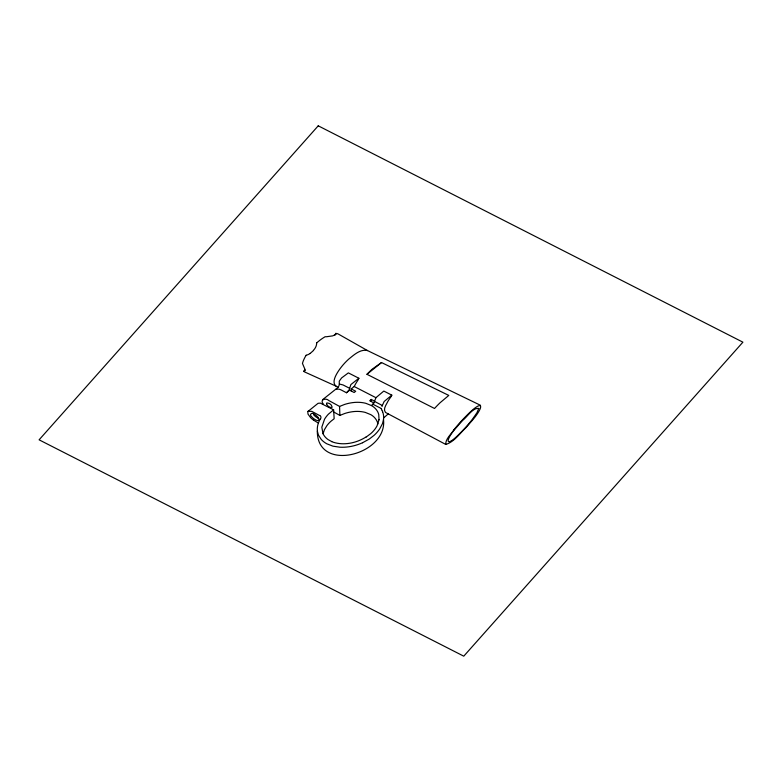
<?xml version="1.0" encoding="UTF-8"?>
<svg xmlns="http://www.w3.org/2000/svg" width="782" height="782" viewBox="0 0 782 782"><rect width="100%" height="100%" fill="white"/><g stroke="black" fill="none" stroke-linecap="round" stroke-linejoin="round"><path stroke-width="1.17" d="M351.226 390.971L351.235 388.898L354.178 386.513L375.927 397.686L383.806 391.068L391.811 395.145L391.137 396.552A28.963 21.661 -24 0 1 390.668 397.217A58.132 43.469 -24 0 0 387.95 401.274C386.494 404.421 382.603 409.211 385.516 412.446L445.799 444.45C454.078 441.986 459.748 433.511 465.925 427.695A161.219 120.555 -24 0 0 469.982 423.023C485.329 406.161 484.078 397.667 466.522 415.653A149.313 111.66 -24 0 0 453.892 429.797M336.055 386.171L304.912 372.085A6.872 5.142 -24 0 1 303.621 371.225L304.98 370.228L304.931 369.417M335.498 389.416L338.714 389.094A15.963 11.935 -24 0 1 341.832 390.306L346.485 392.75L349.163 389.827L350.883 384.568L358.879 378.253L357.873 380.326A45.864 34.3 -24 0 0 354.226 386.543M304.98 370.257L304.882 370.795M371.118 401.479L371.274 399.436L374.48 401.127M319.203 419.768C318.157 421.821 315.019 419.543 313.719 418.644A23.098 17.272 -24 0 1 312.233 417.324C308.45 414.89 311.617 411.498 314.599 414.401M379.045 419.826L378.742 414.509A23.88 17.859 -24 0 0 374.891 408.087L374.246 407.51A26.696 19.961 -24 0 0 371.509 405.594L365.82 403.307A32.629 24.398 -24 0 0 355.527 402.359L354.422 402.437A35.014 26.177 -24 0 0 344.559 404.45L339.564 406.425L328.978 400.628C325.85 397.461 319.3 399.69 323.347 404.147M371.509 405.594L373.962 402.769L375.947 397.667M382.73 412.036A26.06 19.491 -24 0 1 383.503 419.484L382.525 423.551L379.651 428.986A32.609 24.389 -24 0 1 374.109 435.31L369.368 438.995L362.555 442.749M383.503 419.484C387.813 454.782 316.378 473.726 317.326 430.491A26.568 19.863 -24 0 1 320.425 418.8M381.997 406.513A4.565 3.411 -24 0 0 382.32 405.496L384.148 401.508L391.811 395.145M379.075 419.533L377.041 425.877A25.689 19.208 -24 0 1 370.736 433.648L366.123 437.089M323.074 433.795L324.422 429.709L326.866 425.691A26.764 20.019 -24 0 1 331.118 421.107L334.158 418.751L333.631 409.827L320.356 403.121L318.069 403.317L307.776 411.596L308.01 414.098L310.522 417.549A36.871 27.566 -24 0 0 313.533 420.139M334.94 335.097L335.742 333.406A7.175 5.366 -24 0 1 338.498 334.149L367.56 350.61M335.908 334.315L332.731 335.869L326.593 336.729A21.153 15.826 -24 0 1 325.107 336.729A40.332 30.156 -24 0 0 316.514 343.083M453.873 429.797C451.155 434.245 445.3 439.083 445.799 444.45M313.514 350.483L310.171 353.444M366.963 374.304L367.843 373.376A59.158 44.232 -24 0 1 372.476 368.948L381.528 362.545L448.79 395.418L440.158 402.681A100.604 75.228 -24 0 0 434.528 408.468L366.963 374.304L381.528 362.545M388.234 413.883L383.639 417.94M371.274 399.436L369.72 400.746L373.864 402.925M346.485 392.75L349.681 390.159L354.148 392.515L355.702 391.244L351.235 388.898M322.712 399.612L337.756 387.618A7.077 5.288 -24 0 0 339.349 383.991L339.241 381.802A4.037 3.02 -24 0 1 339.339 381.039L341.607 377.931L348.352 372.887L358.879 378.253M308.079 411.273L311.813 411.371L319.672 415.584M333.631 409.827L328.44 414.137A26.891 20.107 -24 0 0 324.54 419.22L321.822 427.197L322.966 433.57A25.014 18.709 -24 0 0 328.166 439.64L331.763 441.595M304.56 371.196L303.68 371.245M333.758 412.006L339.896 415.428L344.725 413.492A33.44 25.004 -24 0 1 354.266 411.528L355.331 411.449A31.221 23.343 -24 0 1 365.282 412.407L370.785 414.646A25.826 19.315 -24 0 1 374.109 417.148A23.216 17.36 -24 0 1 377.921 424.01M339.29 384.001L343.073 384.959L349.613 388.292M480.539 405.311L367.364 350.502C360.17 348.958 353.767 355.067 348.567 359.251A57.36 42.893 -24 0 0 340.053 368.703C336.739 373.376 329.525 384.04 338.059 387.237M372.887 404.216L381.235 408.478M374.461 401.371L382.31 405.496M318.382 423.052L313.533 420.139M335.742 333.406L335.986 334.012M319.193 419.484L317.854 417.08A20.088 15.024 -24 0 0 314.599 414.401M381.479 409.24L381.362 409.006A2.346 1.75 -24 0 1 381.274 408.742M381.86 409.983L381.645 409.553M382.046 410.374L382.662 411.821M304.882 369.163L302.458 363.425L303.045 361.528A38.445 28.748 -24 0 1 306.163 355.243M317.404 431.244L318.372 435.007L321.265 439.455A32.297 24.154 -24 0 0 326.847 443.814L332.917 446.16L339.926 447.206A39.413 29.472 -24 0 0 362.555 442.749M339.564 406.425L339.896 415.428M366.035 436.982A33.079 24.741 -24 0 1 331.715 441.654M326.68 404.304A10.44 7.81 -24 0 0 330.17 407.334A5.66 4.233 -24 0 0 330.532 407.53L332.184 407.227L331.363 405.193A12.923 9.667 -24 0 0 330.102 404.011A10.449 7.82 -24 0 0 329.134 403.395L326.886 402.877L326.544 404.118A4.878 3.646 -24 0 0 326.632 404.333M316.651 343.024A12.463 9.316 -24 0 1 313.416 350.346M310.161 353.425A9.345 6.989 -24 0 1 306.143 355.272M319.779 415.477A3.675 2.747 -24 0 1 320.522 418.829M313.944 414.88A3.548 2.649 -24 0 1 313.514 413.854M317.639 417.842A11.495 8.592 -24 0 1 313.973 414.861M318.606 418.106A3.411 2.551 -24 0 1 317.629 417.862M478.75 408.429L476.922 412.779L472.504 419.132A126.987 94.964 -24 0 1 459.66 433.59C444.254 449.357 445.398 439.445 456.815 427.07A141.307 105.668 -24 0 1 462.709 420.374C467.294 416.796 473.032 407.402 478.75 408.429M318.235 125.824L39.1 439.826L463.765 656.176L742.9 342.174L318.235 125.824"/></g></svg>
